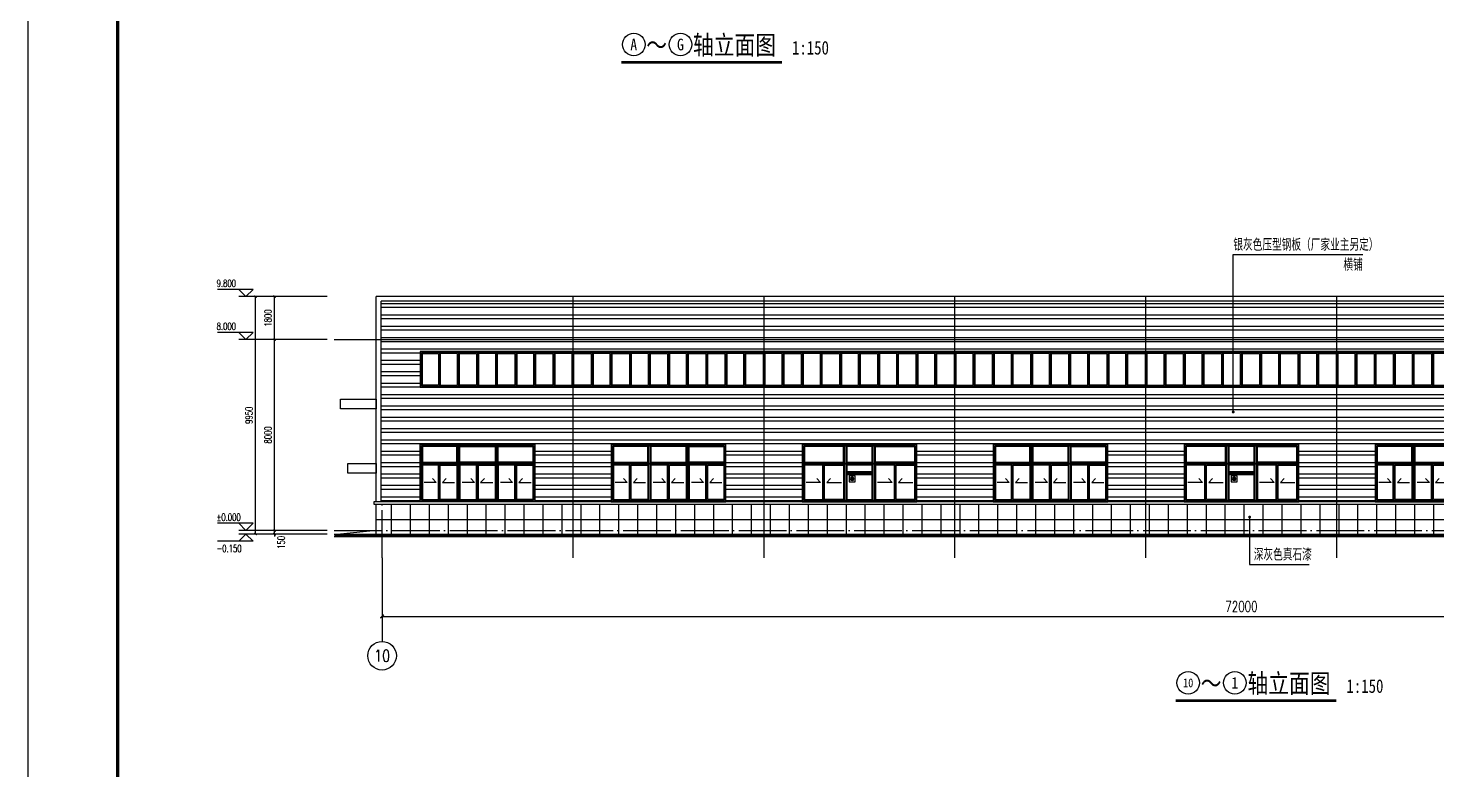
# Model space of a CAD drawing. Extents: x -16809 to 109341, y -15901 to 593582.
# Drawn here: x -16809 to 42198, y 138731 to 169810 of the extents above; entities that cross this region are included whole.
import ezdxf
from ezdxf.enums import TextEntityAlignment as Align

# ---------------------------------------------------------------- set-up
doc = ezdxf.new("R2010")
doc.units = 0
doc.header["$LTSCALE"] = 1000
doc.header["$MEASUREMENT"] = 0
doc.linetypes.add('DOTE', pattern=[2.42, 2, -0.2, 0.02, -0.2])
doc.layers.get('Defpoints').update_dxf_attribs({"color": 250})
for name, color, linetype in [('0 - 立面线', 7, 'Continuous'), ('0-建筑立面', 255, 'Continuous'), ('AXIS', 171, 'Continuous'), ('AXIS_TEXT', 7, 'Continuous'), ('DIM_ELEV', 171, 'Continuous'), ('DIM_LEAD', 171, 'Continuous'), ('DIM_SYMB', 171, 'Continuous'), ('DOTE', 14, 'DOTE'), ('PUB_TEXT', 7, 'Continuous'), ('TK', 4, 'Continuous'), ('WINDOW', 140, 'Continuous'), ('填充', 8, 'Continuous')]:
    doc.layers.add(name, color=color, linetype=linetype)
doc.layers.add('02', color=1, linetype='Continuous', lineweight=15)
doc.styles.add('_TCH_AXIS', font='COMPLEX', dxfattribs={"bigfont": 'GBCBIG'})
doc.styles.add('_TCH_DIM', font='SIMPLEX', dxfattribs={"bigfont": 'GBCBIG'})
doc.styles.add('_TCH_DIM_T3', font='SIMPLEX', dxfattribs={"width": 0.705882, "bigfont": 'GBCBIG'})
doc.styles.add('COMPLEX', font='COMPLEX')
doc.styles.add('宋体', font='', dxfattribs={"width": 0.8})
doc.styles.get('宋体').set_extended_font_data('SimSun')
doc.dimstyles.new('_TCH_ARCH&&100', dxfattribs={"dimtxt": 297.5, "dimasz": 100, "dimexe": 250, "dimexo": 300, "dimgap": 126.25, "dimtad": 1, "dimdec": 0, "dimzin": 0, "dimdsep": 46, "dimtxsty": '_TCH_DIM_T3', "dimblk": 'ARCHTICK', "dimcen": 0.09, "dimclrt": 7, "dimazin": 2, "dimtfac": 1, "dimtdec": 0, "dimtix": 1, "dimtmove": 2, "dimatfit": 3, "dimfxl": 0, "dimtolj": 1, "dimtzin": 0, "dimarcsym": 0})
doc.dimstyles.new('_TCH_ARCH&&150', dxfattribs={"dimtxt": 446.25, "dimasz": 150, "dimexe": 375, "dimexo": 450, "dimgap": 189.375, "dimtad": 1, "dimdec": 0, "dimzin": 0, "dimdsep": 46, "dimtxsty": '_TCH_DIM_T3', "dimblk": 'ARCHTICK', "dimcen": 0.09, "dimclrt": 7, "dimazin": 2, "dimtfac": 1, "dimtdec": 0, "dimtix": 1, "dimtmove": 2, "dimatfit": 3, "dimfxl": 0, "dimtolj": 1, "dimtzin": 0, "dimarcsym": 0})

# ---------------------------------------------------------------- blocks, each defined once
blk = doc.blocks.new('A$C7BE47643')
at = {"layer": 'WINDOW'}
for p, q in [((800, 50), (800, 1575)), ((2400, 50), (2400, 1575)), ((4000, 50), (4000, 1575))]:
    blk.add_line(p, q, dxfattribs=at)
for points in [[(0, 0), (4800, 0), (4800, 2400), (0, 2400)], [(50, 50), (4750, 50), (4750, 2350), (50, 2350)], [(1575, 2350), (1625, 2350), (1625, 50), (1575, 50)], [(3175, 2350), (3225, 2350), (3225, 50), (3175, 50)], [(4750, 1625), (4750, 1575), (50, 1575), (50, 1625)]]:
    blk.add_lwpolyline(points, close=True, dxfattribs=at)
at = {"layer": 'WINDOW', "color": 252}
for points in [[(1535, 2310), (90, 2310), (90, 1665), (1535, 1665)], [(3135, 2310), (1665, 2310), (1665, 1665), (3135, 1665)], [(3265, 2310), (4710, 2310), (4710, 1665), (3265, 1665)], [(760, 1535), (90, 1535), (90, 90), (760, 90)], [(840, 1535), (1535, 1535), (1535, 90), (840, 90)], [(2360, 1535), (1665, 1535), (1665, 90), (2360, 90)], [(2440, 1535), (3135, 1535), (3135, 90), (2440, 90)], [(3960, 1535), (3265, 1535), (3265, 90), (3960, 90)], [(4040, 1535), (4710, 1535), (4710, 90), (4040, 90)]]:
    blk.add_lwpolyline(points, close=True, dxfattribs=at)
at = {"layer": 'WINDOW'}
for points in [[(515, 972), (671, 813), (160, 813)], [(1085, 972), (929, 813), (1440, 813)], [(2115, 972), (2271, 813), (1760, 813)], [(2685, 972), (2529, 813), (3040, 813)], [(3715, 972), (3871, 813), (3360, 813)], [(4285, 972), (4129, 813), (4640, 813)]]:
    blk.add_lwpolyline(points, dxfattribs=at)
blk = doc.blocks.new('A$C474D48D3')
at = {"layer": '02'}
h = blk.add_hatch(color=256, dxfattribs=at)
edge = h.paths.add_edge_path()
edge.add_arc((-125, -125), 75, 0, 360)
blk.add_lwpolyline([(-250, 0), (0, 0), (0, -250), (-250, -250)], close=True)
blk.add_circle((-125, -125), 75)
blk = doc.blocks.new('A$C5D2F2028')
at = {"layer": 'WINDOW'}
for p, q in [((900, 50), (900, 1575)), ((3900, 50), (3900, 1575))]:
    blk.add_line(p, q, dxfattribs=at)
for points in [[(0, 0), (4800, 0), (4800, 2400), (0, 2400)], [(50, 50), (4750, 50), (4750, 2350), (50, 2350)], [(1775, 2350), (1825, 2350), (1825, 50), (1775, 50)], [(2975, 2350), (3025, 2350), (3025, 50), (2975, 50)], [(4750, 1625), (4750, 1575), (50, 1575), (50, 1625)]]:
    blk.add_lwpolyline(points, close=True, dxfattribs=at)
at = {"layer": 'WINDOW', "color": 252}
for points in [[(1735, 2310), (90, 2310), (90, 1665), (1735, 1665)], [(2935, 2310), (1865, 2310), (1865, 1665), (2935, 1665)], [(3065, 2310), (4710, 2310), (4710, 1665), (3065, 1665)], [(860, 1535), (90, 1535), (90, 90), (860, 90)], [(940, 1535), (1735, 1535), (1735, 90), (940, 90)], [(1865, 1265), (2935, 1265), (2935, 1535), (1865, 1535)], [(3860, 1535), (3065, 1535), (3065, 90), (3860, 90)], [(3940, 1535), (4710, 1535), (4710, 90), (3940, 90)], [(2935, 1135), (1865, 1135), (1865, 90), (2935, 90)]]:
    blk.add_lwpolyline(points, close=True, dxfattribs=at)
at = {"layer": 'WINDOW'}
for points in [[(1825, 1225), (2975, 1225)], [(615, 972), (771, 813), (160, 813)], [(1185, 972), (1029, 813), (1640, 813)], [(2975, 1175), (1825, 1175)], [(3615, 972), (3771, 813), (3160, 813)], [(4185, 972), (4029, 813), (4640, 813)]]:
    blk.add_lwpolyline(points, dxfattribs=at)
at = {"xscale": -1}
blk.add_blockref('A$C474D48D3', (1965, 1091), dxfattribs=at)
blk = doc.blocks.new('A$C3DA31D5A')
at = {"layer": 'WINDOW'}
for p, q in [((26400, 1450), (26400, 50)), ((27200, 1450), (27200, 50)), ((28000, 1450), (28000, 50)), ((28800, 1450), (28800, 50)), ((29600, 1450), (29600, 50)), ((30400, 1450), (30400, 50)), ((31200, 1450), (31200, 50)), ((32000, 1450), (32000, 50)), ((32800, 1450), (32800, 50)), ((33600, 1450), (33600, 50)), ((34400, 1450), (34400, 50)), ((35200, 1450), (35200, 50)), ((36000, 1450), (36000, 50)), ((36800, 1450), (36800, 50)), ((37600, 1450), (37600, 50)), ((38400, 1450), (38400, 50)), ((39200, 1450), (39200, 50)), ((40000, 1450), (40000, 50)), ((40800, 1450), (40800, 50)), ((41600, 1450), (41600, 50)), ((42400, 1450), (42400, 50)), ((43200, 1450), (43200, 50)), ((44000, 1450), (44000, 50)), ((44800, 1450), (44800, 50)), ((45600, 1450), (45600, 50)), ((46400, 1450), (46400, 50)), ((47200, 1450), (47200, 50)), ((48000, 1450), (48000, 50)), ((48800, 1450), (48800, 50)), ((49600, 1450), (49600, 50)), ((50400, 1450), (50400, 50)), ((51200, 1450), (51200, 50)), ((52000, 1450), (52000, 50)), ((52800, 1450), (52800, 50)), ((53600, 1450), (53600, 50)), ((54400, 1450), (54400, 50)), ((55200, 1450), (55200, 50)), ((56000, 1450), (56000, 50)), ((56800, 1450), (56800, 50)), ((57600, 1450), (57600, 50)), ((58400, 1450), (58400, 50)), ((59200, 1450), (59200, 50)), ((60000, 1450), (60000, 50)), ((60800, 1450), (60800, 50)), ((61600, 1450), (61600, 50)), ((62400, 1450), (62400, 50)), ((63200, 1450), (63200, 50)), ((64000, 1450), (64000, 50)), ((64800, 1450), (64800, 50)), ((65600, 1450), (65600, 50)), ((66400, 1450), (66400, 50)), ((67200, 1450), (67200, 50)), ((68000, 1450), (68000, 50)), ((68800, 1450), (68800, 50))]:
    blk.add_line(p, q, dxfattribs=at)
for points in [[(68800, 0), (0, 0), (0, 1500), (68800, 1500)], [(68750, 50), (50, 50), (50, 1450), (68750, 1450)]]:
    blk.add_lwpolyline(points, close=True, dxfattribs=at)
at = {"layer": 'WINDOW', "color": 251}
for points in [[(26360, 90), (25640, 90), (25640, 1410), (26360, 1410)], [(26440, 90), (27160, 90), (27160, 1410), (26440, 1410)], [(27960, 90), (27240, 90), (27240, 1410), (27960, 1410)], [(28040, 90), (28760, 90), (28760, 1410), (28040, 1410)], [(28840, 90), (29560, 90), (29560, 1410), (28840, 1410)], [(30360, 90), (29640, 90), (29640, 1410), (30360, 1410)], [(30440, 90), (31160, 90), (31160, 1410), (30440, 1410)], [(31960, 90), (31240, 90), (31240, 1410), (31960, 1410)], [(32040, 90), (32760, 90), (32760, 1410), (32040, 1410)], [(33560, 90), (32840, 90), (32840, 1410), (33560, 1410)], [(33640, 90), (34360, 90), (34360, 1410), (33640, 1410)], [(35160, 90), (34440, 90), (34440, 1410), (35160, 1410)], [(35240, 90), (35960, 90), (35960, 1410), (35240, 1410)], [(36760, 90), (36040, 90), (36040, 1410), (36760, 1410)], [(36840, 90), (37560, 90), (37560, 1410), (36840, 1410)], [(38360, 90), (37640, 90), (37640, 1410), (38360, 1410)], [(38440, 90), (39160, 90), (39160, 1410), (38440, 1410)], [(39960, 90), (39240, 90), (39240, 1410), (39960, 1410)], [(40040, 90), (40760, 90), (40760, 1410), (40040, 1410)], [(41560, 90), (40840, 90), (40840, 1410), (41560, 1410)], [(41640, 90), (42360, 90), (42360, 1410), (41640, 1410)], [(43160, 90), (42440, 90), (42440, 1410), (43160, 1410)], [(43240, 90), (43960, 90), (43960, 1410), (43240, 1410)], [(44760, 90), (44040, 90), (44040, 1410), (44760, 1410)], [(44840, 90), (45560, 90), (45560, 1410), (44840, 1410)], [(46360, 90), (45640, 90), (45640, 1410), (46360, 1410)], [(46440, 90), (47160, 90), (47160, 1410), (46440, 1410)], [(47960, 90), (47240, 90), (47240, 1410), (47960, 1410)], [(48040, 90), (48760, 90), (48760, 1410), (48040, 1410)], [(49560, 90), (48840, 90), (48840, 1410), (49560, 1410)], [(49640, 90), (50360, 90), (50360, 1410), (49640, 1410)], [(51160, 90), (50440, 90), (50440, 1410), (51160, 1410)], [(51240, 90), (51960, 90), (51960, 1410), (51240, 1410)], [(52760, 90), (52040, 90), (52040, 1410), (52760, 1410)], [(52840, 90), (53560, 90), (53560, 1410), (52840, 1410)], [(54360, 90), (53640, 90), (53640, 1410), (54360, 1410)], [(54440, 90), (55160, 90), (55160, 1410), (54440, 1410)], [(55960, 90), (55240, 90), (55240, 1410), (55960, 1410)], [(56040, 90), (56760, 90), (56760, 1410), (56040, 1410)], [(56840, 90), (57560, 90), (57560, 1410), (56840, 1410)], [(58360, 90), (57640, 90), (57640, 1410), (58360, 1410)], [(58440, 90), (59160, 90), (59160, 1410), (58440, 1410)], [(59960, 90), (59240, 90), (59240, 1410), (59960, 1410)], [(60040, 90), (60760, 90), (60760, 1410), (60040, 1410)], [(61560, 90), (60840, 90), (60840, 1410), (61560, 1410)], [(61640, 90), (62360, 90), (62360, 1410), (61640, 1410)], [(63160, 90), (62440, 90), (62440, 1410), (63160, 1410)], [(63240, 90), (63960, 90), (63960, 1410), (63240, 1410)], [(64760, 90), (64040, 90), (64040, 1410), (64760, 1410)], [(64840, 90), (65560, 90), (65560, 1410), (64840, 1410)], [(66360, 90), (65640, 90), (65640, 1410), (66360, 1410)], [(66440, 90), (67160, 90), (67160, 1410), (66440, 1410)], [(67960, 90), (67240, 90), (67240, 1410), (67960, 1410)], [(68040, 90), (68710, 90), (68710, 1410), (68040, 1410)]]:
    blk.add_lwpolyline(points, close=True, dxfattribs=at)
blk = doc.blocks.new('GeYuanFrame_23765231', base_point=(20.09, 4.53))
at = {"layer": 'TK'}
blk.add_lwpolyline([(20.09, 4.53), (20.09, 598.53), (861.09, 598.53), (861.09, 4.53)], close=True, dxfattribs=at)
at = {"layer": 'TK', "const_width": 1}
blk.add_lwpolyline([(45.09, 588.53), (851.09, 588.53), (851.09, 14.53), (45.09, 14.53)], close=True, dxfattribs=at)
blk = doc.blocks.new('_AXISO')
blk.add_circle((0, 0), 0.5)
at = {"layer": 'AXIS_TEXT', "style": 'COMPLEX', "width": 1.041667}
blk.add_attdef('A', text='', height=0.56, dxfattribs=at).set_placement((-0.25, -0.28), (0.25, -0.28), align=Align.FIT)
blk = doc.blocks.new('_ArchTick')
at = {"color": 0, "linetype": 'ByBlock', "const_width": 0.4}
blk.add_lwpolyline([(-0.5, -0.5), (0.5, 0.5)], dxfattribs=at)
blk = doc.blocks.new('*D116')
at = {"layer": 'AXIS', "color": 0, "lineweight": -2}
for p, q in [((-1985, 147163), (-1985, 144788)), ((70015, 147163), (70015, 144788)), ((-1985, 145163), (70015, 145163))]:
    blk.add_line(p, q, dxfattribs=at)
at = {"layer": 'Defpoints', "color": 0}
for p in [(-1985, 147613), (70015, 147613), (70015, 145163)]:
    blk.add_point(p, dxfattribs=at)
at = {"layer": 'AXIS', "color": 0, "lineweight": -2, "xscale": 150, "yscale": 150, "zscale": 150, "rotation": 180}
blk.add_blockref('_ArchTick', (-1985, 145163), dxfattribs=at)
at = {"layer": 'AXIS', "color": 0, "lineweight": -2, "xscale": 150, "yscale": 150, "zscale": 150}
blk.add_blockref('_ArchTick', (70015, 145163), dxfattribs=at)
at = {"layer": 'AXIS', "color": 7, "insert": (34015, 145576), "char_height": 446.2, "attachment_point": 5, "style": '_TCH_DIM_T3'}
blk.add_mtext('\\A1;72000', dxfattribs=at)
blk = doc.blocks.new('*D117')
at = {"layer": 'AXIS', "color": 0, "lineweight": -2}
for p, q in [((-4285, 158563), (-7535, 158563)), ((-7285, 148613), (-7285, 158563)), ((-4285, 148613), (-7535, 148613))]:
    blk.add_line(p, q, dxfattribs=at)
at = {"layer": 'Defpoints', "color": 0}
for p in [(-7285, 158563), (-3985, 158563), (-3985, 148613)]:
    blk.add_point(p, dxfattribs=at)
at = {"layer": 'AXIS', "color": 0, "lineweight": -2, "xscale": 100, "yscale": 100, "zscale": 100}
for p, rotation in [((-7285, 158563), 90), ((-7285, 148613), 270)]:
    blk.add_blockref('_ArchTick', p, dxfattribs=dict(at, rotation=rotation))
at = {"layer": 'AXIS', "color": 7, "insert": (-7560, 153588), "char_height": 297.5, "attachment_point": 5, "rotation": 90, "style": '_TCH_DIM_T3'}
blk.add_mtext('\\A1;9950', dxfattribs=at)
blk = doc.blocks.new('*D118')
at = {"layer": 'AXIS', "color": 0, "lineweight": -2}
for p, q in [((-4285, 148763), (-6735, 148763)), ((-6485, 148763), (-6485, 148863)), ((-6485, 148613), (-6485, 148763)), ((-4285, 148613), (-6735, 148613)), ((-6485, 148613), (-6485, 148513))]:
    blk.add_line(p, q, dxfattribs=at)
at = {"layer": 'Defpoints', "color": 0}
for p in [(-6485, 148763), (-3985, 148763), (-3985, 148613)]:
    blk.add_point(p, dxfattribs=at)
at = {"layer": 'AXIS', "color": 0, "lineweight": -2, "xscale": 100, "yscale": 100, "zscale": 100}
for p, rotation in [((-6485, 148763), 270), ((-6485, 148613), 90)]:
    blk.add_blockref('_ArchTick', p, dxfattribs=dict(at, rotation=rotation))
at = {"layer": 'AXIS', "color": 7, "insert": (-6210, 148263), "char_height": 297.5, "attachment_point": 5, "rotation": 90, "style": '_TCH_DIM_T3'}
blk.add_mtext('\\A1;150', dxfattribs=at)
blk = doc.blocks.new('*D119')
at = {"layer": 'AXIS', "color": 0, "lineweight": -2}
for p, q in [((-4285, 156763), (-6735, 156763)), ((-6485, 148763), (-6485, 156763)), ((-4285, 148763), (-6735, 148763))]:
    blk.add_line(p, q, dxfattribs=at)
at = {"layer": 'Defpoints', "color": 0}
for p in [(-6485, 156763), (-3985, 156763), (-3985, 148763)]:
    blk.add_point(p, dxfattribs=at)
at = {"layer": 'AXIS', "color": 0, "lineweight": -2, "xscale": 100, "yscale": 100, "zscale": 100}
for p, rotation in [((-6485, 156763), 90), ((-6485, 148763), 270)]:
    blk.add_blockref('_ArchTick', p, dxfattribs=dict(at, rotation=rotation))
at = {"layer": 'AXIS', "color": 7, "insert": (-6760, 152763), "char_height": 297.5, "attachment_point": 5, "rotation": 90, "style": '_TCH_DIM_T3'}
blk.add_mtext('\\A1;8000', dxfattribs=at)
blk = doc.blocks.new('*D120')
at = {"layer": 'AXIS', "color": 0, "lineweight": -2}
for p, q in [((-4285, 158563), (-6735, 158563)), ((-6485, 156763), (-6485, 158563)), ((-4285, 156763), (-6735, 156763))]:
    blk.add_line(p, q, dxfattribs=at)
at = {"layer": 'Defpoints', "color": 0}
for p in [(-6485, 158563), (-3985, 158563), (-3985, 156763)]:
    blk.add_point(p, dxfattribs=at)
at = {"layer": 'AXIS', "color": 0, "lineweight": -2, "xscale": 100, "yscale": 100, "zscale": 100}
for p, rotation in [((-6485, 158563), 90), ((-6485, 156763), 270)]:
    blk.add_blockref('_ArchTick', p, dxfattribs=dict(at, rotation=rotation))
at = {"layer": 'AXIS', "color": 7, "insert": (-6760, 157663), "char_height": 297.5, "attachment_point": 5, "rotation": 90, "style": '_TCH_DIM_T3'}
blk.add_mtext('\\A1;1800', dxfattribs=at)

msp = doc.modelspace()

# ---------------------------------------------------------------- hatches: boundary and pattern name
at = {"layer": '填充'}
h = msp.add_hatch(dxfattribs=at)
h.set_pattern_fill('ANSI32,_O', color=250, scale=100, angle=135)
h.set_pattern_definition([(180, (0, 0), (-3e-14, -476.25), []), (180, (-158.75, 158.75), (-3e-14, -476.25), [])])
h.paths.add_polyline_path([(70054.7, 158363.3), (-2025.3, 158363.3), (-2025.3, 149963.3), (-385.3, 149963.3), (-385.3, 152363.3), (4414.7, 152363.3), (4414.7, 149963.3), (7614.7, 149963.3), (7614.7, 152363.3), (12414.7, 152363.3), (12414.7, 149963.3), (15614.7, 149963.3), (15614.7, 152363.3), (20414.7, 152363.3), (20414.7, 149963.3), (23614.7, 149963.3), (23614.7, 152363.3), (28414.7, 152363.3), (28414.7, 149963.3), (31614.7, 149963.3), (31614.7, 152363.3), (36414.7, 152363.3), (36414.7, 149963.3), (39614.7, 149963.3), (39614.7, 152363.3), (44414.7, 152363.3), (44414.7, 149963.3), (47614.7, 149963.3), (47614.7, 152363.3), (52414.7, 152363.3), (52414.7, 149963.3), (55614.7, 149963.3), (55614.7, 152363.3), (60414.7, 152363.3), (60414.7, 149963.3), (65214.7, 149963.3), (65214.7, 152363.3), (68414.7, 152363.3), (68414.7, 149963.3), (70054.7, 149963.3)])
h.paths.add_polyline_path([(68414.7, 156263.3), (68414.7, 154763.3), (-385.3, 154763.3), (-385.3, 156263.3)], flags=16)
h.paths.add_polyline_path([(68364.7, 156213.3), (68364.7, 154813.3), (-335.3, 154813.3), (-335.3, 156213.3)], flags=0)
h.paths.add_polyline_path([(44374.7, 156173.3), (44374.7, 154853.3), (43654.7, 154853.3), (43654.7, 156173.3)], flags=0)
h.paths.add_polyline_path([(43574.7, 156173.3), (43574.7, 154853.3), (42854.7, 154853.3), (42854.7, 156173.3)], flags=0)
h.paths.add_polyline_path([(44454.7, 156173.3), (45174.7, 156173.3), (45174.7, 154853.3), (44454.7, 154853.3)], flags=0)
h.paths.add_polyline_path([(42774.7, 156173.3), (42774.7, 154853.3), (42054.7, 154853.3), (42054.7, 156173.3)], flags=0)
h.paths.add_polyline_path([(45254.7, 156173.3), (45974.7, 156173.3), (45974.7, 154853.3), (45254.7, 154853.3)], flags=0)
h.paths.add_polyline_path([(41974.7, 156173.3), (41974.7, 154853.3), (41254.7, 154853.3), (41254.7, 156173.3)], flags=0)
h.paths.add_polyline_path([(46054.7, 156173.3), (46774.7, 156173.3), (46774.7, 154853.3), (46054.7, 154853.3)], flags=0)
h.paths.add_polyline_path([(41174.7, 156173.3), (41174.7, 154853.3), (40454.7, 154853.3), (40454.7, 156173.3)], flags=0)
h.paths.add_polyline_path([(46854.7, 156173.3), (47574.7, 156173.3), (47574.7, 154853.3), (46854.7, 154853.3)], flags=0)
h.paths.add_polyline_path([(40374.7, 156173.3), (40374.7, 154853.3), (39654.7, 154853.3), (39654.7, 156173.3)], flags=0)
h.paths.add_polyline_path([(47654.7, 156173.3), (48374.7, 156173.3), (48374.7, 154853.3), (47654.7, 154853.3)], flags=0)
h.paths.add_polyline_path([(39574.7, 156173.3), (39574.7, 154853.3), (38854.7, 154853.3), (38854.7, 156173.3)], flags=0)
h.paths.add_polyline_path([(48454.7, 156173.3), (49174.7, 156173.3), (49174.7, 154853.3), (48454.7, 154853.3)], flags=0)
h.paths.add_polyline_path([(38774.7, 156173.3), (38774.7, 154853.3), (38054.7, 154853.3), (38054.7, 156173.3)], flags=0)
h.paths.add_polyline_path([(49254.7, 156173.3), (49974.7, 156173.3), (49974.7, 154853.3), (49254.7, 154853.3)], flags=0)
h.paths.add_polyline_path([(37974.7, 156173.3), (37974.7, 154853.3), (37254.7, 154853.3), (37254.7, 156173.3)], flags=0)
h.paths.add_polyline_path([(50054.7, 156173.3), (50774.7, 156173.3), (50774.7, 154853.3), (50054.7, 154853.3)], flags=0)
h.paths.add_polyline_path([(37174.7, 156173.3), (37174.7, 154853.3), (36454.7, 154853.3), (36454.7, 156173.3)], flags=0)
h.paths.add_polyline_path([(50854.7, 156173.3), (51574.7, 156173.3), (51574.7, 154853.3), (50854.7, 154853.3)], flags=0)
h.paths.add_polyline_path([(36374.7, 156173.3), (36374.7, 154853.3), (35654.7, 154853.3), (35654.7, 156173.3)], flags=0)
h.paths.add_polyline_path([(51654.7, 156173.3), (52374.7, 156173.3), (52374.7, 154853.3), (51654.7, 154853.3)], flags=0)
h.paths.add_polyline_path([(35574.7, 156173.3), (35574.7, 154853.3), (34854.7, 154853.3), (34854.7, 156173.3)], flags=0)
h.paths.add_polyline_path([(52454.7, 156173.3), (53174.7, 156173.3), (53174.7, 154853.3), (52454.7, 154853.3)], flags=0)
h.paths.add_polyline_path([(34774.7, 156173.3), (34774.7, 154853.3), (34054.7, 154853.3), (34054.7, 156173.3)], flags=0)
h.paths.add_polyline_path([(53254.7, 156173.3), (53974.7, 156173.3), (53974.7, 154853.3), (53254.7, 154853.3)], flags=0)
h.paths.add_polyline_path([(33974.7, 156173.3), (33974.7, 154853.3), (33254.7, 154853.3), (33254.7, 156173.3)], flags=0)
h.paths.add_polyline_path([(54054.7, 156173.3), (54774.7, 156173.3), (54774.7, 154853.3), (54054.7, 154853.3)], flags=0)
h.paths.add_polyline_path([(33174.7, 156173.3), (33174.7, 154853.3), (32454.7, 154853.3), (32454.7, 156173.3)], flags=0)
h.paths.add_polyline_path([(54854.7, 156173.3), (55574.7, 156173.3), (55574.7, 154853.3), (54854.7, 154853.3)], flags=0)
h.paths.add_polyline_path([(32374.7, 156173.3), (32374.7, 154853.3), (31654.7, 154853.3), (31654.7, 156173.3)], flags=0)
h.paths.add_polyline_path([(55654.7, 156173.3), (56374.7, 156173.3), (56374.7, 154853.3), (55654.7, 154853.3)], flags=0)
h.paths.add_polyline_path([(31574.7, 156173.3), (31574.7, 154853.3), (30854.7, 154853.3), (30854.7, 156173.3)], flags=0)
h.paths.add_polyline_path([(56454.7, 156173.3), (57174.7, 156173.3), (57174.7, 154853.3), (56454.7, 154853.3)], flags=0)
h.paths.add_polyline_path([(30774.7, 156173.3), (30774.7, 154853.3), (30054.7, 154853.3), (30054.7, 156173.3)], flags=0)
h.paths.add_polyline_path([(57254.7, 156173.3), (57974.7, 156173.3), (57974.7, 154853.3), (57254.7, 154853.3)], flags=0)
h.paths.add_polyline_path([(29974.7, 156173.3), (29974.7, 154853.3), (29254.7, 154853.3), (29254.7, 156173.3)], flags=0)
h.paths.add_polyline_path([(58054.7, 156173.3), (58774.7, 156173.3), (58774.7, 154853.3), (58054.7, 154853.3)], flags=0)
h.paths.add_polyline_path([(29174.7, 156173.3), (29174.7, 154853.3), (28454.7, 154853.3), (28454.7, 156173.3)], flags=0)
h.paths.add_polyline_path([(58854.7, 156173.3), (59574.7, 156173.3), (59574.7, 154853.3), (58854.7, 154853.3)], flags=0)
h.paths.add_polyline_path([(28374.7, 156173.3), (28374.7, 154853.3), (27654.7, 154853.3), (27654.7, 156173.3)], flags=0)
h.paths.add_polyline_path([(59654.7, 156173.3), (60374.7, 156173.3), (60374.7, 154853.3), (59654.7, 154853.3)], flags=0)
h.paths.add_polyline_path([(27574.7, 156173.3), (27574.7, 154853.3), (26854.7, 154853.3), (26854.7, 156173.3)], flags=0)
h.paths.add_polyline_path([(60454.7, 156173.3), (61174.7, 156173.3), (61174.7, 154853.3), (60454.7, 154853.3)], flags=0)
h.paths.add_polyline_path([(26774.7, 156173.3), (26774.7, 154853.3), (26054.7, 154853.3), (26054.7, 156173.3)], flags=0)
h.paths.add_polyline_path([(61254.7, 156173.3), (61974.7, 156173.3), (61974.7, 154853.3), (61254.7, 154853.3)], flags=0)
h.paths.add_polyline_path([(25974.7, 156173.3), (25974.7, 154853.3), (25254.7, 154853.3), (25254.7, 156173.3)], flags=0)
h.paths.add_polyline_path([(62054.7, 156173.3), (62774.7, 156173.3), (62774.7, 154853.3), (62054.7, 154853.3)], flags=0)
h.paths.add_polyline_path([(25174.7, 156173.3), (25174.7, 154853.3), (24454.7, 154853.3), (24454.7, 156173.3)], flags=0)
h.paths.add_polyline_path([(62854.7, 156173.3), (63574.7, 156173.3), (63574.7, 154853.3), (62854.7, 154853.3)], flags=0)
h.paths.add_polyline_path([(24374.7, 156173.3), (24374.7, 154853.3), (23654.7, 154853.3), (23654.7, 156173.3)], flags=0)
h.paths.add_polyline_path([(63654.7, 156173.3), (64374.7, 156173.3), (64374.7, 154853.3), (63654.7, 154853.3)], flags=0)
h.paths.add_polyline_path([(23574.7, 156173.3), (23574.7, 154853.3), (22854.7, 154853.3), (22854.7, 156173.3)], flags=0)
h.paths.add_polyline_path([(64454.7, 156173.3), (65174.7, 156173.3), (65174.7, 154853.3), (64454.7, 154853.3)], flags=0)
h.paths.add_polyline_path([(22774.7, 156173.3), (22774.7, 154853.3), (22054.7, 154853.3), (22054.7, 156173.3)], flags=0)
h.paths.add_polyline_path([(65254.7, 156173.3), (65974.7, 156173.3), (65974.7, 154853.3), (65254.7, 154853.3)], flags=0)
h.paths.add_polyline_path([(21974.7, 156173.3), (21974.7, 154853.3), (21254.7, 154853.3), (21254.7, 156173.3)], flags=0)
h.paths.add_polyline_path([(66054.7, 156173.3), (66774.7, 156173.3), (66774.7, 154853.3), (66054.7, 154853.3)], flags=0)
h.paths.add_polyline_path([(21174.7, 156173.3), (21174.7, 154853.3), (20454.7, 154853.3), (20454.7, 156173.3)], flags=0)
h.paths.add_polyline_path([(66854.7, 156173.3), (67574.7, 156173.3), (67574.7, 154853.3), (66854.7, 154853.3)], flags=0)
h.paths.add_polyline_path([(20374.7, 156173.3), (20374.7, 154853.3), (19654.7, 154853.3), (19654.7, 156173.3)], flags=0)
h.paths.add_polyline_path([(67654.7, 156173.3), (68324.7, 156173.3), (68324.7, 154853.3), (67654.7, 154853.3)], flags=0)
h.paths.add_polyline_path([(19574.7, 156173.3), (19574.7, 154853.3), (18854.7, 154853.3), (18854.7, 156173.3)], flags=0)
h.paths.add_polyline_path([(18774.7, 156173.3), (18774.7, 154853.3), (18054.7, 154853.3), (18054.7, 156173.3)], flags=0)
h.paths.add_polyline_path([(17974.7, 156173.3), (17974.7, 154853.3), (17254.7, 154853.3), (17254.7, 156173.3)], flags=0)
h.paths.add_polyline_path([(17174.7, 156173.3), (17174.7, 154853.3), (16454.7, 154853.3), (16454.7, 156173.3)], flags=0)
h.paths.add_polyline_path([(16374.7, 156173.3), (16374.7, 154853.3), (15654.7, 154853.3), (15654.7, 156173.3)], flags=0)
h.paths.add_polyline_path([(15574.7, 156173.3), (15574.7, 154853.3), (14854.7, 154853.3), (14854.7, 156173.3)], flags=0)
h.paths.add_polyline_path([(14774.7, 156173.3), (14774.7, 154853.3), (14054.7, 154853.3), (14054.7, 156173.3)], flags=0)
h.paths.add_polyline_path([(13974.7, 156173.3), (13974.7, 154853.3), (13254.7, 154853.3), (13254.7, 156173.3)], flags=0)
h.paths.add_polyline_path([(13174.7, 156173.3), (13174.7, 154853.3), (12454.7, 154853.3), (12454.7, 156173.3)], flags=0)
h.paths.add_polyline_path([(12374.7, 156173.3), (12374.7, 154853.3), (11654.7, 154853.3), (11654.7, 156173.3)], flags=0)
h.paths.add_polyline_path([(11574.7, 156173.3), (11574.7, 154853.3), (10854.7, 154853.3), (10854.7, 156173.3)], flags=0)
h.paths.add_polyline_path([(10774.7, 156173.3), (10774.7, 154853.3), (10054.7, 154853.3), (10054.7, 156173.3)], flags=0)
h.paths.add_polyline_path([(9974.7, 156173.3), (9974.7, 154853.3), (9254.7, 154853.3), (9254.7, 156173.3)], flags=0)
h.paths.add_polyline_path([(9174.7, 156173.3), (9174.7, 154853.3), (8454.7, 154853.3), (8454.7, 156173.3)], flags=0)
h.paths.add_polyline_path([(8374.7, 156173.3), (8374.7, 154853.3), (7654.7, 154853.3), (7654.7, 156173.3)], flags=0)
h.paths.add_polyline_path([(7574.7, 156173.3), (7574.7, 154853.3), (6854.7, 154853.3), (6854.7, 156173.3)], flags=0)
h.paths.add_polyline_path([(6774.7, 156173.3), (6774.7, 154853.3), (6054.7, 154853.3), (6054.7, 156173.3)], flags=0)
h.paths.add_polyline_path([(5974.7, 156173.3), (5974.7, 154853.3), (5254.7, 154853.3), (5254.7, 156173.3)], flags=0)
h.paths.add_polyline_path([(5174.7, 156173.3), (5174.7, 154853.3), (4454.7, 154853.3), (4454.7, 156173.3)], flags=0)
h.paths.add_polyline_path([(4374.7, 156173.3), (4374.7, 154853.3), (3654.7, 154853.3), (3654.7, 156173.3)], flags=0)
h.paths.add_polyline_path([(3574.7, 156173.3), (3574.7, 154853.3), (2854.7, 154853.3), (2854.7, 156173.3)], flags=0)
h.paths.add_polyline_path([(2774.7, 156173.3), (2774.7, 154853.3), (2054.7, 154853.3), (2054.7, 156173.3)], flags=0)
h.paths.add_polyline_path([(1974.7, 156173.3), (1974.7, 154853.3), (1254.7, 154853.3), (1254.7, 156173.3)], flags=0)
h.paths.add_polyline_path([(1174.7, 156173.3), (1174.7, 154853.3), (454.7, 154853.3), (454.7, 156173.3)], flags=0)
h.paths.add_polyline_path([(374.7, 156173.3), (374.7, 154853.3), (-295.3, 154853.3), (-295.3, 156173.3)], flags=0)
h = msp.add_hatch(dxfattribs=at)
h.set_pattern_fill('NET', color=250, scale=250)
h.set_pattern_definition([(0, (0, 0), (0, 793.75), []), (90, (0, 0), (-793.75, 5e-14), [])])
h.paths.add_polyline_path([(70254.7, 149863.3), (-2225.3, 149863.3), (-2225.3, 148613.3), (70254.7, 148613.3)])

# ---------------------------------------------------------------- linework, layer by layer
at = {"const_width": 100}
msp.add_lwpolyline([(-3985.3, 148563.3), (74512.2, 148563.3)], dxfattribs=at)
for points in [[(-3985.3, 148613.3), (74512.2, 148613.3)], [(-3985.3, 148513.3), (74512.2, 148513.3)]]:
    msp.add_lwpolyline(points)
at = {"layer": '0 - 立面线'}
for p, q in [((-2225.3, 149963.3), (-2225.3, 158563.3)), ((-2025.3, 149963.3), (-2025.3, 158363.3)), ((-2325.3, 149963.3), (-2325.3, 149863.3)), ((-2225.3, 148613.3), (-2225.3, 149863.3))]:
    msp.add_line(p, q, dxfattribs=at)
for points in [[(-2225.3, 154263.3), (-2225.3, 153863.3), (-3725.3, 153863.3), (-3725.3, 154263.3)], [(-2225.3, 151563.3), (-2225.3, 151163.3), (-3425.3, 151163.3), (-3425.3, 151563.3)]]:
    msp.add_lwpolyline(points, close=True, dxfattribs=at)
at = {"layer": '0-建筑立面'}
for p, q in [((70254.7, 158563.3), (-2225.3, 158563.3)), ((70054.7, 158363.3), (-2025.3, 158363.3)), ((-2225.3, 148763.3), (-3725.3, 148613.3))]:
    msp.add_line(p, q, dxfattribs=at)
msp.add_lwpolyline([(-2325.3, 149863.3), (70354.7, 149863.3), (70354.7, 149963.3), (-2325.3, 149963.3)], dxfattribs=at)
at = {"layer": 'AXIS'}
msp.add_line((-1985.3, 147613.3), (-1985.3, 144113.3), dxfattribs=at)
at = {"layer": 'Defpoints'}
for p, q in [((6014.7, 147613.3), (6014.7, 158563.3)), ((14014.7, 147613.3), (14014.7, 158563.3)), ((22014.7, 147613.3), (22014.7, 158563.3)), ((30014.7, 147613.3), (30014.7, 158563.3)), ((38014.7, 147613.3), (38014.7, 158563.3)), ((-3985.3, 156763.3), (74512.2, 156763.3))]:
    msp.add_line(p, q, dxfattribs=at)
at = {"layer": 'DIM_ELEV'}
for p, q in [((-7385.3, 158863.3), (-8884.8, 158863.3)), ((-7685.3, 158563.3), (-7985.3, 158863.3)), ((-7685.3, 158563.3), (-7385.3, 158863.3)), ((-6485.3, 158563.3), (-7985.3, 158563.3)), ((-7385.3, 157063.3), (-8884.8, 157063.3)), ((-7685.3, 156763.3), (-7985.3, 157063.3)), ((-7685.3, 156763.3), (-7385.3, 157063.3)), ((-6485.3, 156763.3), (-7985.3, 156763.3)), ((-7385.3, 149063.3), (-8884.8, 149063.3)), ((-7685.3, 148763.3), (-7985.3, 149063.3)), ((-6485.3, 148763.3), (-7985.3, 148763.3)), ((-7685.3, 148763.3), (-7385.3, 149063.3)), ((-7385.3, 148313.3), (-8884.8, 148313.3)), ((-7685.3, 148613.3), (-7985.3, 148313.3)), ((-6485.3, 148613.3), (-7985.3, 148613.3)), ((-7685.3, 148613.3), (-7385.3, 148313.3))]:
    msp.add_line(p, q, dxfattribs=at)
at = {"layer": 'DIM_LEAD'}
for p, q in [((33669.8, 153725.2), (33669.8, 160324.5)), ((33669.8, 160324.5), (39105.1, 160324.5)), ((34355.1, 149323.5), (34355.1, 147341)), ((34355.1, 147341), (36844.3, 147341))]:
    msp.add_line(p, q, dxfattribs=at)
at = {"layer": 'DIM_LEAD', "const_width": 60}
for points in [[(33669.8, 153695.2, 1), (33669.8, 153755.2, 1)], [(34355.1, 149353.5, 1), (34355.1, 149293.5, 1)]]:
    msp.add_lwpolyline(points, format="xyb", close=True, dxfattribs=at)
at = {"layer": 'DIM_SYMB', "const_width": 105}
for points in [[(8032.2, 168376.2), (14765.5, 168376.2)], [(31257.6, 141626.6), (37990.9, 141626.6)]]:
    msp.add_lwpolyline(points, dxfattribs=at)
at = {"layer": 'DOTE'}
for p, q in [((-1985.3, 147613.3), (-1985.3, 149963.3)), ((-3985.3, 148763.3), (74512.2, 148763.3))]:
    msp.add_line(p, q, dxfattribs=at)
at = {"layer": 'PUB_TEXT'}
for centre in [(8557.2, 169125.8), (10514.5, 169125.8), (31782.6, 142376.2), (33740, 142376.2)]:
    msp.add_circle(centre, 472.5, dxfattribs=at)

# ---------------------------------------------------------------- block references
for p in [(15614.7, 149963.3), (31614.7, 149963.3)]:
    msp.add_blockref('A$C5D2F2028', p)
at = {"layer": '0-建筑立面', "xscale": 150, "yscale": 150, "zscale": 150}
msp.add_blockref('GeYuanFrame_23765231', (-16808.6, 109873.5), dxfattribs=at)
at = {"layer": '0-建筑立面', "xscale": -1}
msp.add_blockref('A$C3DA31D5A', (68414.7, 154763.3), dxfattribs=at)
at = {"layer": 'AXIS'}
ref = msp.add_blockref('_AXISO', (-1985.3, 143513.3), dxfattribs=dict(at, xscale=1200, yscale=1200, zscale=1200))
ref.add_attrib('A', '10', dxfattribs={"layer": 'AXIS_TEXT', "height": 492.67, "style": '_TCH_AXIS'}).set_placement((-2325.5, 143267), (-1645.1, 143267), align=Align.FIT)
at = {"layer": 'WINDOW', "xscale": -1}
msp.add_blockref('A$C7BE47643', (4414.7, 149963.3), dxfattribs=at)
at = {"layer": 'WINDOW'}
for p in [(7614.7, 149963.3), (23614.7, 149963.3), (39614.7, 149963.3)]:
    msp.add_blockref('A$C7BE47643', p, dxfattribs=at)

# ---------------------------------------------------------------- texts
at = {"layer": 'PUB_TEXT', "style": '宋体'}
for s, height, width, p, p2 in [('A', 490.1, 1.022727, (8414.6, 168880.7), (8699.8, 168880.7)), ('G', 489.4, 1.028571, (10371.4, 168881.1), (10657.7, 168881.1)), ('10', 368.34, 1.028571, (31567.1, 142192), (31998.2, 142192)), ('1', 487.9, 1.040462, (33595.6, 142132.2), (33884.4, 142132.2))]:
    msp.add_text(s, height=height, dxfattribs=dict(at, width=width)).set_placement(p, p2, align=Align.FIT)
at = {"layer": 'PUB_TEXT'}
for s, height, style, width, p in [('轴立面图', 797.47, '宋体', 0.8, (11039.5, 168705.8)), ('～', 797.5, '宋体', 0.8, (9082.2, 168705.8)), ('1:150', 569.62, '宋体', 0.8, (15185.5, 168705.8)), ('9.800', 297.5, '_TCH_DIM', 0.705882, (-8914.8, 158968.3)), ('8.000', 297.5, '_TCH_DIM', 0.705882, (-8914.8, 157168.3)), ('%%P0.000', 297.5, '_TCH_DIM', 0.705882, (-8914.8, 149168.3)), ('-0.150', 297.5, '_TCH_DIM', 0.705882, (-8914.8, 147858.3)), ('轴立面图', 797.47, '宋体', 0.8, (34265, 141956.2)), ('～', 797.5, '宋体', 0.8, (32307.6, 141956.2)), ('1:150', 569.62, '宋体', 0.8, (38410.9, 141956.2))]:
    msp.add_text(s, height=height, dxfattribs=dict(at, style=style, width=width)).set_placement(p)
at = {"layer": 'PUB_TEXT', "style": '_TCH_DIM'}
for s, height, p in [('银灰色压型钢板（厂家业主另定）', 506.383, (33676.9, 160482)), ('横铺', 506.38, (38283, 159642)), ('深灰色真石漆', 506.38, (34530.9, 147498.5))]:
    msp.add_text(s, height=height, dxfattribs=at).set_placement(p)

# ---------------------------------------------------------------- dimensions: what is measured, and where the dimension line sits
at = {"layer": 'AXIS'}
for p1, p2, distance, dimstyle, picture, middle in [((-3985.3, 148613.3), (-3985.3, 158563.3), 3300, '_TCH_ARCH&&100', '*D117', (-7560.3, 153588.3)), ((-3985.3, 156763.3), (-3985.3, 158563.3), 2500, '_TCH_ARCH&&100', '*D120', (-6760.3, 157663.3)), ((-3985.3, 148763.3), (-3985.3, 156763.3), 2500, '_TCH_ARCH&&100', '*D119', (-6760.3, 152763.3)), ((-1985.3, 147613.3), (70014.7, 147613.3), -2450, '_TCH_ARCH&&150', '*D116', (34014.7, 145575.8))]:
    dim = msp.add_aligned_dim(p1=p1, p2=p2, distance=distance, dimstyle=dimstyle, dxfattribs=at)
    dim.commit()
    dim.dimension.update_dxf_attribs({"geometry": picture, "text_midpoint": middle})
dim = msp.add_linear_dim(base=(-6485.3, 148763.3), p1=(-3985.3, 148613.3), p2=(-3985.3, 148763.3), angle=90, dimstyle='_TCH_ARCH&&100', dxfattribs=at)
dim.commit()
dim.dimension.update_dxf_attribs({"geometry": '*D118', "text_midpoint": (-6210.3, 148263.3), "dimtype": 161})

doc.saveas('drawing.dxf')
